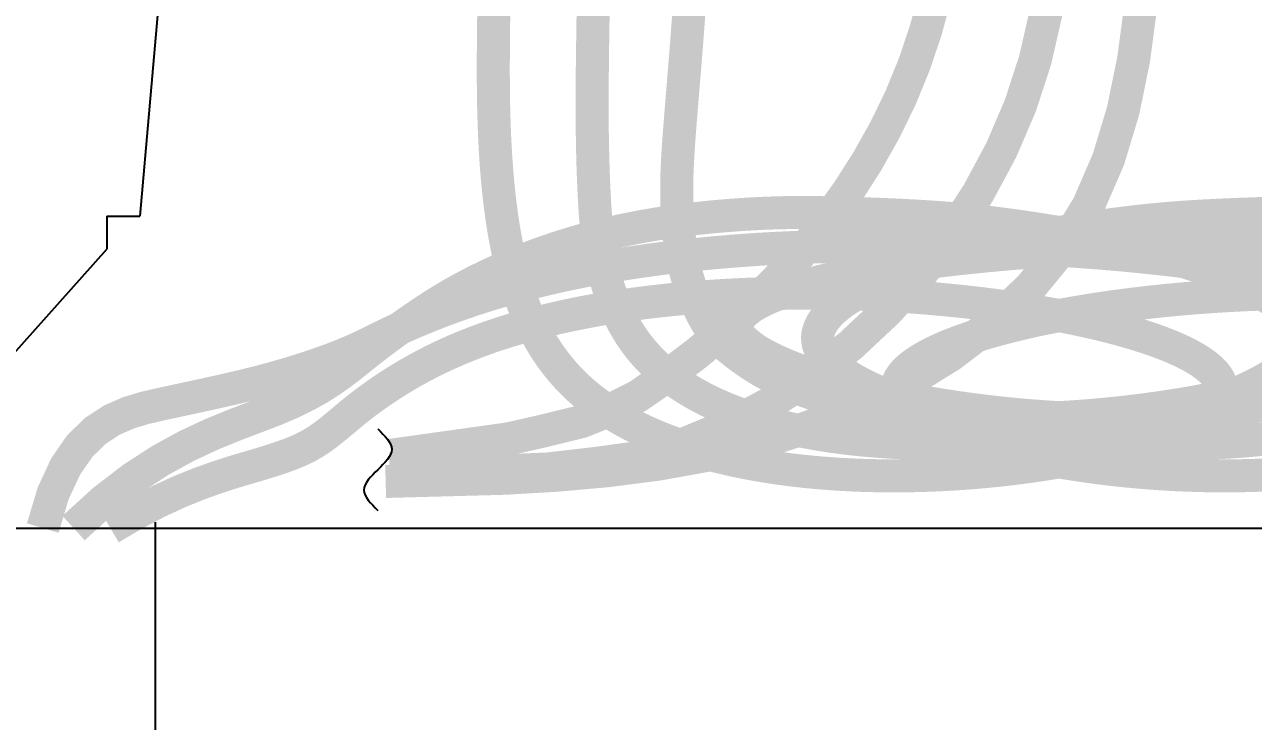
# Model space of a CAD drawing. Header units: feet. Extents: x -208 to 2089, y -974 to 342.
# Drawn here: x 1297.5 to 1371.9, y -546.5 to -504.3 of the extents above; entities that cross this region are included whole.
import ezdxf
from ezdxf import colors
from ezdxf.entities.mleader import LeaderData, LeaderLine
from ezdxf.math import Vec2, Vec3

# ---------------------------------------------------------------- set-up
doc = ezdxf.new("R2010")
doc.units = ezdxf.units.FT
doc.header["$MEASUREMENT"] = 0
for name, color, linetype in [('CABLE', 2, 'Continuous'), ('EQUIPMENT', 6, 'Continuous'), ('TEXT', 1, 'Continuous')]:
    doc.layers.add(name, color=color, linetype=linetype)
doc.styles.add('NEI-A', font='arial.ttf', dxfattribs={"height": 0.1})

msp = doc.modelspace()

# ---------------------------------------------------------------- linework, layer by layer
at = {"layer": 'CABLE', "const_width": 2}
for points in [[(1359.75124, -500.78857), (1359.32803, -503.62812), (1358.68778, -506.433), (1357.79101, -509.19516), (1356.62956, -511.89828), (1355.22212, -514.5189), (1353.58827, -517.03337), (1351.74756, -519.41802), (1349.71957, -521.64918), (1347.52385, -523.70318), (1345.17998, -525.55635), (1342.70752, -527.18504), (1340.12603, -528.56556), (1337.45508, -529.67427), (1334.71269, -530.50176), (1331.92404, -530.88114), (1329.13883, -531.19871), (1326.33493, -531.31079), (1319.58687, -531.18003)], [(1325.92367, -502.93723), (1325.91818, -503.34895), (1325.91277, -503.76054), (1325.90754, -504.17203), (1325.90262, -504.58347), (1325.89814, -504.99489), (1325.89423, -505.40635), (1325.89101, -505.81788), (1325.88861, -506.22953), (1325.88717, -506.64134), (1325.8868, -507.05336), (1325.88766, -507.46563), (1325.88987, -507.8782), (1325.89359, -508.29111), (1325.89894, -508.70443), (1325.90608, -509.11819), (1325.91514, -509.53244), (1325.92627, -509.94724), (1325.9396, -510.36261), (1325.95528, -510.77861), (1325.97346, -511.19526), (1325.99429, -511.61258), (1326.01792, -512.03061), (1326.04449, -512.44937), (1326.07416, -512.8689), (1326.10707, -513.28923), (1326.1434, -513.71034), (1326.18336, -514.13207), (1326.22721, -514.55422), (1326.2752, -514.97659), (1326.32757, -515.39898), (1326.38458, -515.82119), (1326.44647, -516.24301), (1326.51348, -516.66424), (1326.58589, -517.08466), (1326.66399, -517.50393), (1326.74809, -517.92171), (1326.83852, -518.33762), (1326.93559, -518.75132), (1327.03961, -519.16245), (1327.15089, -519.57064), (1327.26977, -519.97555), (1327.39654, -520.37682), (1327.53152, -520.77408), (1327.67504, -521.16698), (1327.8274, -521.55516), (1327.98893, -521.93825), (1328.15994, -522.3159), (1328.34074, -522.68775), (1328.53166, -523.05343), (1328.73299, -523.41261), (1328.94493, -523.765), (1329.16767, -524.11035), (1329.4014, -524.44837), (1329.6463, -524.77881), (1329.90256, -525.10141), (1330.17036, -525.41589), (1330.44989, -525.722), (1330.74127, -526.01952), (1331.04433, -526.30844), (1331.35885, -526.58878), (1331.68461, -526.86059), (1332.02136, -527.12391), (1332.36888, -527.37876), (1332.72695, -527.62519), (1333.09534, -527.86323), (1333.47381, -528.09292), (1333.86205, -528.31436), (1334.25976, -528.52764), (1334.66663, -528.73284), (1335.08234, -528.93007), (1335.5066, -529.11943), (1335.93908, -529.30101), (1336.37949, -529.47489), (1336.8275, -529.64119), (1337.28281, -529.79999), (1337.74511, -529.95139), (1338.21409, -530.09548), (1338.68944, -530.23237), (1339.17085, -530.36213), (1339.658, -530.48488), (1340.1506, -530.60071), (1340.64832, -530.7097), (1341.15087, -530.81196), (1341.65792, -530.90759), (1342.16917, -530.99667), (1342.68431, -531.0793), (1343.20303, -531.15557), (1343.72502, -531.22559), (1344.24997, -531.28945), (1344.77757, -531.34724), (1345.30751, -531.39906), (1345.83947, -531.44501), (1346.37316, -531.48517), (1346.90826, -531.51964), (1347.44445, -531.54853), (1347.98144, -531.57192), (1348.5189, -531.58991), (1349.05653, -531.60259), (1349.59403, -531.61007), (1350.13107, -531.61243), (1350.66735, -531.60977), (1351.20256, -531.60219), (1351.7364, -531.58978), (1352.26854, -531.57263), (1352.79868, -531.55085), (1353.32651, -531.52453), (1353.85172, -531.49375), (1354.374, -531.45863), (1354.89304, -531.41925), (1355.40853, -531.37571), (1355.92017, -531.3281), (1356.42763, -531.27652), (1356.93061, -531.22106), (1357.4288, -531.16183), (1357.92189, -531.09891), (1358.40957, -531.03239), (1358.89153, -530.96239), (1359.36746, -530.88898), (1359.83705, -530.81227), (1360.29999, -530.73236), (1360.75598, -530.64932), (1361.20469, -530.56327), (1361.64582, -530.4743), (1362.07906, -530.3825), (1362.50411, -530.28797), (1362.92064, -530.1908), (1363.32835, -530.09108), (1363.72694, -529.98892), (1364.11608, -529.88441), (1364.49548, -529.77765), (1364.86481, -529.66872), (1365.22378, -529.55772), (1365.57207, -529.44476), (1365.90936, -529.32992), (1366.23536, -529.2133), (1366.54975, -529.095), (1366.85222, -528.97511), (1367.14246, -528.85372), (1367.42016, -528.73094), (1367.68502, -528.60685), (1367.93671, -528.48155), (1368.17493, -528.35514), (1368.39938, -528.22772), (1368.60973, -528.09937), (1368.80569, -527.97019), (1368.98696, -527.84028), (1369.15331, -527.70973), (1369.30455, -527.57861), (1369.44047, -527.44703), (1369.56088, -527.31505), (1369.66555, -527.18278), (1369.75431, -527.0503), (1369.82693, -526.91768), (1369.88328, -526.78503), (1369.92345, -526.65238), (1369.94758, -526.51982), (1369.95584, -526.38738), (1369.94837, -526.25513), (1369.92531, -526.12313), (1369.88683, -525.99143), (1369.83307, -525.86009), (1369.76419, -525.72917), (1369.68041, -525.59871), (1369.58194, -525.46878), (1369.46902, -525.33941), (1369.34186, -525.21067), (1369.20069, -525.08259), (1369.04573, -524.95525), (1368.87721, -524.82867), (1368.69534, -524.70293), (1368.50036, -524.57806), (1368.29248, -524.45412), (1368.07193, -524.33116), (1367.83893, -524.20923), (1367.5937, -524.08838), (1367.33647, -523.96867), (1367.06747, -523.85014), (1366.7869, -523.73285), (1366.49501, -523.61684), (1366.19201, -523.50217), (1365.87812, -523.38889), (1365.55357, -523.27705), (1365.21858, -523.1667), (1364.87337, -523.0579), (1364.51817, -522.95068), (1364.1532, -522.84512), (1363.77869, -522.74124), (1363.39485, -522.63912), (1363.00192, -522.53879), (1362.60011, -522.44032), (1362.18964, -522.34374), (1361.77075, -522.24912), (1361.34365, -522.1565), (1360.90857, -522.06593), (1360.46573, -521.97747), (1360.01535, -521.89116), (1359.55766, -521.80707), (1359.09288, -521.72523), (1358.62124, -521.6457), (1358.14295, -521.56853), (1357.65824, -521.49378), (1357.16734, -521.42148), (1356.67046, -521.35171), (1356.16784, -521.28449), (1355.65968, -521.2199), (1355.14623, -521.15797), (1354.62769, -521.09877), (1354.1043, -521.04233), (1353.57627, -520.98871), (1353.04384, -520.93797), (1352.50721, -520.89015), (1351.96663, -520.84531), (1351.4223, -520.80349), (1350.87446, -520.76475), (1350.32333, -520.72914), (1349.76912, -520.6967), (1349.21207, -520.6675), (1348.65239, -520.64158), (1348.09032, -520.619), (1347.52606, -520.5998), (1346.95986, -520.58403), (1346.39192, -520.57175), (1345.82248, -520.56301), (1345.25175, -520.55785), (1344.67996, -520.55634), (1344.10734, -520.55852), (1343.5341, -520.56444), (1342.96047, -520.57415), (1342.38668, -520.58771), (1341.81294, -520.60517), (1341.23948, -520.62657), (1340.66652, -520.65197), (1340.09429, -520.68142), (1339.523, -520.71497), (1338.95289, -520.75267), (1338.38418, -520.79457), (1337.81709, -520.84073), (1337.25184, -520.8912), (1336.68865, -520.94602), (1336.12775, -521.00524), (1335.56937, -521.06893), (1335.01372, -521.13713), (1334.46103, -521.20988), (1333.91152, -521.28725), (1333.36542, -521.36928), (1332.82295, -521.45603), (1332.28433, -521.54754), (1331.74979, -521.64387), (1331.21954, -521.74507), (1330.69382, -521.85119), (1330.17284, -521.96227), (1329.65683, -522.07838), (1329.14601, -522.19956), (1328.64061, -522.32587), (1328.14085, -522.45735), (1327.64694, -522.59405), (1327.15913, -522.73603), (1326.67761, -522.88334), (1326.20253, -523.03598), (1325.73405, -523.19399), (1325.27229, -523.35736), (1324.8174, -523.52612), (1324.36952, -523.70029), (1323.92879, -523.87986), (1323.49535, -524.06487), (1323.06929, -524.25529), (1322.65054, -524.45106), (1322.23898, -524.65207), (1321.83448, -524.85822), (1321.43693, -525.06941), (1321.04619, -525.28554), (1320.66216, -525.5065), (1320.2847, -525.73219), (1319.91383, -525.96241), (1319.55008, -526.19654), (1319.19412, -526.43383), (1318.8466, -526.67357), (1318.50819, -526.91501), (1318.17955, -527.15743), (1317.86135, -527.4001), (1317.55424, -527.64229), (1317.25839, -527.88316), (1316.97191, -528.12154), (1316.69243, -528.35614), (1316.41756, -528.58568), (1316.14491, -528.80887), (1315.87211, -529.02444), (1315.59677, -529.23109), (1315.3165, -529.42755), (1315.02727, -529.61337), (1314.71849, -529.79143), (1314.37789, -529.96545), (1313.99321, -530.13914), (1313.5522, -530.31621), (1313.04261, -530.50039), (1312.45218, -530.69539), (1311.76865, -530.90493), (1310.98219, -531.1351), (1310.09256, -531.40155), (1309.10196, -531.72231), (1308.01259, -532.11541), (1306.82663, -532.59888), (1305.54628, -533.19075), (1304.17371, -533.90904), (1302.71114, -534.7718)], [(1352.63137, -502.53091), (1352.0664, -504.62674), (1351.37558, -506.6851), (1350.55004, -508.70088), (1349.59469, -510.66959), (1348.51732, -512.58686), (1347.32568, -514.44833), (1346.02756, -516.24965), (1344.63072, -517.98643), (1343.14294, -519.65433), (1341.57199, -521.24897), (1339.92564, -522.76599), (1338.21166, -524.20104), (1336.43783, -525.54974), (1334.61191, -526.80773), (1332.86506, -527.67089), (1331.21127, -528.33197), (1328.89598, -528.8986), (1326.81694, -529.3708), (1319.72929, -530.36242)], [(1331.9405, -502.87394), (1331.92886, -503.57422), (1331.91807, -504.24806), (1331.90802, -504.90532), (1331.89862, -505.55585), (1331.88986, -506.20783), (1331.88206, -506.86276), (1331.87565, -507.52043), (1331.87103, -508.18067), (1331.86862, -508.84328), (1331.86885, -509.50807), (1331.87213, -510.17486), (1331.87887, -510.84346), (1331.8894, -511.51274), (1331.90372, -512.17793), (1331.92172, -512.83327), (1331.94331, -513.47306), (1331.96839, -514.09157), (1331.99686, -514.68307), (1332.02862, -515.24184), (1332.06358, -515.76216), (1332.10169, -516.2401), (1332.14313, -516.67903), (1332.18813, -517.08412), (1332.23692, -517.46052), (1332.28974, -517.8134), (1332.34681, -518.14794), (1332.40838, -518.4693), (1332.47466, -518.78263), (1332.5459, -519.09224), (1332.62226, -519.39885), (1332.70393, -519.70232), (1332.79108, -520.0025), (1332.8839, -520.29925), (1332.98255, -520.59242), (1333.08722, -520.88186), (1333.19807, -521.16744), (1333.31529, -521.449), (1333.43904, -521.7264), (1333.56947, -521.99952), (1333.70675, -522.26822), (1333.85102, -522.53235), (1334.00246, -522.79179), (1334.16122, -523.0464), (1334.32746, -523.29605), (1334.50131, -523.54061), (1334.68276, -523.78004), (1334.87179, -524.01432), (1335.06837, -524.24343), (1335.27246, -524.46733), (1335.48404, -524.68601), (1335.70308, -524.89944), (1335.92954, -525.10759), (1336.16337, -525.31046), (1336.40446, -525.50806), (1336.65265, -525.70045), (1336.90779, -525.88766), (1337.16975, -526.06975), (1337.43838, -526.24675), (1337.71353, -526.4187), (1337.99505, -526.58564), (1338.28281, -526.74763), (1338.57665, -526.90469), (1338.87643, -527.05689), (1339.182, -527.20425), (1339.49321, -527.34682), (1339.80992, -527.48465), (1340.13198, -527.61777), (1340.45924, -527.74624), (1340.79155, -527.87009), (1341.12878, -527.98937), (1341.47076, -528.10413), (1341.81736, -528.21439), (1342.16843, -528.32022), (1342.52382, -528.42165), (1342.88338, -528.51872), (1343.24697, -528.61148), (1343.61444, -528.69998), (1343.98564, -528.78424), (1344.36043, -528.86433), (1344.73866, -528.94028), (1345.12018, -529.01213), (1345.50484, -529.07993), (1345.8925, -529.14372), (1346.28301, -529.20355), (1346.67623, -529.25946), (1347.072, -529.31148), (1347.47018, -529.35968), (1347.87062, -529.40408), (1348.27319, -529.44473), (1348.67772, -529.48167), (1349.08407, -529.51496), (1349.49209, -529.54462), (1349.90165, -529.57071), (1350.31259, -529.59327), (1350.72476, -529.61234), (1351.13801, -529.62797), (1351.55221, -529.64019), (1351.9672, -529.64905), (1352.38284, -529.6546), (1352.79897, -529.65688), (1353.21546, -529.65593), (1353.63215, -529.65179), (1354.0489, -529.64451), (1354.46557, -529.63413), (1354.88199, -529.6207), (1355.29804, -529.60425), (1355.71355, -529.58483), (1356.12839, -529.56249), (1356.5424, -529.53727), (1356.95545, -529.50921), (1357.36737, -529.47835), (1357.77803, -529.44474), (1358.18728, -529.40842), (1358.59497, -529.36944), (1359.00096, -529.32783), (1359.40509, -529.28365), (1359.80723, -529.23693), (1360.20721, -529.18772), (1360.60491, -529.13605), (1361.00016, -529.08199), (1361.39283, -529.02556), (1361.78276, -528.96681), (1362.16981, -528.90578), (1362.55383, -528.84252), (1362.93468, -528.77708), (1363.3122, -528.70948), (1363.68625, -528.63979), (1364.05669, -528.56804), (1364.42337, -528.49427), (1364.78613, -528.41852), (1365.14484, -528.34085), (1365.49934, -528.26129), (1365.8495, -528.17989), (1366.19515, -528.0967), (1366.53616, -528.01174), (1366.87238, -527.92507), (1367.20366, -527.83674), (1367.52985, -527.74677), (1367.85081, -527.65523), (1368.16639, -527.56214), (1368.47644, -527.46756), (1368.78081, -527.37153), (1369.07937, -527.27408), (1369.37196, -527.17527), (1369.65843, -527.07514), (1369.93865, -526.97373), (1370.21245, -526.87108), (1370.4797, -526.76724), (1370.74024, -526.66225), (1370.99394, -526.55616), (1371.24064, -526.449), (1371.48019, -526.34082), (1371.71245, -526.23167), (1371.93728, -526.12158), (1372.15452, -526.0106), (1372.36403, -525.89878), (1372.56566, -525.78615), (1372.75926, -525.67277), (1372.9447, -525.55866)], [(1365.06153, -503.25674), (1364.63976, -506.41471), (1364.01208, -509.489), (1363.12188, -512.44235), (1361.91255, -515.23751), (1360.32972, -517.83783), (1358.37331, -520.22118), (1356.09945, -522.38043), (1353.56685, -524.30915), (1350.83423, -526.00091), (1347.9603, -527.4493), (1345.00363, -528.64799), (1342.00544, -529.60261), (1338.97414, -530.34147), (1335.91445, -530.89538), (1332.8311, -531.29517), (1329.72883, -531.57167), (1326.61237, -531.75569), (1319.37162, -531.95025)], [(1337.75471, -503.09423), (1337.70858, -503.77618), (1337.65954, -504.46185), (1337.60795, -505.15106), (1337.5542, -505.84361), (1337.49864, -506.5393), (1337.44175, -507.23698), (1337.38444, -507.93155), (1337.32774, -508.61694), (1337.27267, -509.28709), (1337.22024, -509.93593), (1337.17148, -510.5574), (1337.12742, -511.14543), (1337.08907, -511.69396), (1337.05722, -512.19883), (1337.03175, -512.66356), (1337.01229, -513.09355), (1336.99849, -513.49423), (1336.98999, -513.87103), (1336.98643, -514.22935), (1336.98745, -514.57463), (1336.99269, -514.91227), (1337.00187, -515.24678), (1337.01511, -515.57895), (1337.03256, -515.90866), (1337.05444, -516.23577), (1337.0809, -516.56015), (1337.11214, -516.88168), (1337.14835, -517.20023), (1337.1897, -517.51566), (1337.23638, -517.82786), (1337.28857, -518.13669), (1337.34646, -518.44202), (1337.41022, -518.74373), (1337.48005, -519.04168), (1337.55613, -519.33575), (1337.63864, -519.6258), (1337.72776, -519.91172), (1337.82341, -520.19308), (1337.92445, -520.46839), (1338.02947, -520.73585), (1338.13706, -520.99367), (1338.24582, -521.24005), (1338.35432, -521.47322), (1338.46118, -521.69137), (1338.56497, -521.89272), (1338.66465, -522.07614), (1338.7607, -522.2431), (1338.85393, -522.39578), (1338.94517, -522.53631), (1339.03525, -522.66683), (1339.125, -522.78951), (1339.21525, -522.90649), (1339.30683, -523.01992), (1339.40076, -523.13181), (1339.49889, -523.24363), (1339.60329, -523.35673), (1339.71598, -523.47242), (1339.83904, -523.59206), (1339.97451, -523.71698), (1340.12444, -523.84852), (1340.29088, -523.98801), (1340.4753, -524.13626), (1340.67681, -524.29201), (1340.89396, -524.45345), (1341.12528, -524.61879), (1341.36931, -524.78625), (1341.62458, -524.95401), (1341.88963, -525.12028), (1342.16299, -525.28328), (1342.44343, -525.44151), (1342.73055, -525.59471), (1343.02421, -525.74294), (1343.32425, -525.88624), (1343.63051, -526.02466), (1343.94284, -526.15826), (1344.26108, -526.28708), (1344.58507, -526.41118), (1344.91465, -526.53059), (1345.24968, -526.64538), (1345.58998, -526.7556), (1345.93541, -526.86128), (1346.28581, -526.96249), (1346.64101, -527.05927), (1347.00087, -527.15168), (1347.36523, -527.23975), (1347.73393, -527.32355), (1348.1068, -527.40312), (1348.48371, -527.47851), (1348.86449, -527.54978), (1349.24897, -527.61696), (1349.63702, -527.68012), (1350.02846, -527.7393), (1350.42314, -527.79455), (1350.82091, -527.84592), (1351.2216, -527.89346), (1351.62507, -527.93723), (1352.03115, -527.97726), (1352.43969, -528.01361), (1352.85053, -528.04634), (1353.26351, -528.07549), (1353.67847, -528.1011), (1354.09527, -528.12324), (1354.51374, -528.14194), (1354.93373, -528.15727), (1355.35507, -528.16926), (1355.77762, -528.17798), (1356.20121, -528.18346), (1356.62569, -528.18577), (1357.05091, -528.18494), (1357.47669, -528.18103), (1357.9029, -528.1741), (1358.32936, -528.16418), (1358.75593, -528.15132), (1359.18244, -528.13559), (1359.60875, -528.11703), (1360.03469, -528.09568), (1360.4601, -528.07161), (1360.88484, -528.04485), (1361.30873, -528.01546), (1361.73163, -527.98348), (1362.15339, -527.94898), (1362.57383, -527.91199), (1362.99281, -527.87257), (1363.41016, -527.83077), (1363.82574, -527.78663), (1364.23938, -527.74021), (1364.65093, -527.69156), (1365.06022, -527.64073), (1365.46712, -527.58776), (1365.87144, -527.53271), (1366.27305, -527.47562), (1366.67178, -527.41655), (1367.06748, -527.35555), (1367.45999, -527.29266), (1367.84914, -527.22794), (1368.2348, -527.16144), (1368.61679, -527.0932), (1368.99496, -527.02328), (1369.36916, -526.95172), (1369.73923, -526.87858), (1370.105, -526.8039), (1370.46633, -526.72774), (1370.82306, -526.65014), (1371.17503, -526.57116), (1371.52208, -526.49084), (1371.86406, -526.40924), (1372.2008, -526.3264), (1372.53216, -526.24238), (1372.85798, -526.15722), (1373.17809, -526.07097)], [(1372.99373, -520.95579), (1372.81942, -520.84209), (1372.63762, -520.72896), (1372.44844, -520.61641), (1372.25198, -520.50448), (1372.04834, -520.39319), (1371.83765, -520.28256), (1371.62, -520.17262), (1371.39551, -520.06339), (1371.16428, -519.9549), (1370.92641, -519.84717), (1370.68203, -519.74022), (1370.43123, -519.63409), (1370.17412, -519.52879), (1369.91081, -519.42435), (1369.64141, -519.32079), (1369.36602, -519.21815), (1369.08476, -519.11643), (1368.79773, -519.01568), (1368.50504, -518.91591), (1368.20679, -518.81714), (1367.9031, -518.7194), (1367.59407, -518.62272), (1367.27981, -518.52713), (1366.96043, -518.43263), (1366.63603, -518.33927), (1366.30673, -518.24706), (1365.97263, -518.15602), (1365.63383, -518.0662), (1365.29045, -517.97759), (1364.9426, -517.89025), (1364.59037, -517.80417), (1364.23389, -517.7194), (1363.87325, -517.63596), (1363.50857, -517.55386), (1363.13995, -517.47314), (1362.7675, -517.39382), (1362.39133, -517.31592), (1362.01154, -517.23947), (1361.62825, -517.1645), (1361.24156, -517.09102), (1360.85157, -517.01906), (1360.45841, -516.94865), (1360.06216, -516.87981), (1359.66295, -516.81257), (1359.26088, -516.74695), (1358.85606, -516.68297), (1358.44859, -516.62066), (1358.03859, -516.56004), (1357.62616, -516.50115), (1357.2114, -516.44399), (1356.79443, -516.3886), (1356.37536, -516.33501), (1355.95428, -516.28323), (1355.53132, -516.23329), (1355.10543, -516.1852), (1354.67101, -516.13889), (1354.2213, -516.09428), (1353.74957, -516.05128), (1353.24905, -516.0098), (1352.71301, -515.96977), (1352.13469, -515.93109), (1351.50734, -515.89369), (1350.82766, -515.85758), (1350.10612, -515.82321), (1349.35665, -515.79113), (1348.59317, -515.76188), (1347.8296, -515.73602), (1347.07987, -515.7141), (1346.35789, -515.69666), (1345.67758, -515.68426), (1345.04943, -515.6773), (1344.47014, -515.67555), (1343.93297, -515.67865), (1343.43117, -515.68624), (1342.958, -515.69795), (1342.50672, -515.71341), (1342.07059, -515.73226), (1341.64286, -515.75412), (1341.21794, -515.77869), (1340.7948, -515.80595), (1340.37353, -515.8359), (1339.95425, -515.86857), (1339.53707, -515.904), (1339.12209, -515.9422), (1338.70942, -515.98319), (1338.29917, -516.02701), (1337.89144, -516.07367), (1337.48633, -516.1232), (1337.08393, -516.17562), (1336.68433, -516.23093), (1336.28763, -516.28917), (1335.89392, -516.35034), (1335.50328, -516.41448), (1335.11581, -516.48159), (1334.73159, -516.55169), (1334.35064, -516.62476), (1333.97294, -516.7008), (1333.59851, -516.77979), (1333.22733, -516.86169), (1332.85942, -516.94651), (1332.49477, -517.03423), (1332.13338, -517.12482), (1331.77524, -517.21826), (1331.42033, -517.31454), (1331.06861, -517.41362), (1330.72005, -517.51546), (1330.37461, -517.62005), (1330.03226, -517.72735), (1329.69297, -517.83732), (1329.3567, -517.94995), (1329.02342, -518.0652), (1328.69309, -518.18304), (1328.36568, -518.30344), (1328.04116, -518.42637), (1327.71949, -518.55181), (1327.40064, -518.67971), (1327.08457, -518.81006), (1326.77125, -518.94282), (1326.46064, -519.07796), (1326.15272, -519.21545), (1325.84745, -519.35527), (1325.54478, -519.49737), (1325.2447, -519.64174), (1324.94717, -519.78834), (1324.65214, -519.93715), (1324.35959, -520.08813), (1324.06884, -520.24174), (1323.7766, -520.40042), (1323.47896, -520.5671), (1323.17199, -520.7447), (1322.85177, -520.93615), (1322.51436, -521.14437), (1322.15585, -521.37229), (1321.77231, -521.62284), (1321.36122, -521.89803), (1320.9256, -522.1963), (1320.46989, -522.51516), (1319.99853, -522.85213), (1319.51594, -523.20473), (1319.02656, -523.57048), (1318.53483, -523.94689), (1318.04516, -524.33149), (1317.55798, -524.72218), (1317.05765, -525.11835), (1316.52448, -525.5198), (1315.93883, -525.92631), (1315.28101, -526.33766), (1314.53137, -526.75364), (1313.67023, -527.17402), (1312.67794, -527.59861), (1311.54035, -528.03431), (1310.26541, -528.51656), (1308.86662, -529.08794), (1307.35745, -529.79101), (1305.75139, -530.66837), (1304.06192, -531.76256), (1302.30253, -533.11618), (1300.48669, -534.7718)], [(1373.18541, -529.31148), (1372.78722, -529.35968), (1372.38678, -529.40408), (1371.98422, -529.44473), (1371.57969, -529.48167), (1371.17334, -529.51496), (1370.76531, -529.54462), (1370.35576, -529.57071), (1369.94482, -529.59327), (1369.53265, -529.61234), (1369.11939, -529.62797), (1368.70519, -529.64019), (1368.2902, -529.64905), (1367.87457, -529.6546), (1367.45843, -529.65688), (1367.04194, -529.65593), (1366.62525, -529.65179), (1366.2085, -529.64451), (1365.79184, -529.63413), (1365.37541, -529.6207), (1364.95937, -529.60425), (1364.54385, -529.58483), (1364.12902, -529.56249), (1363.715, -529.53727), (1363.30196, -529.50921), (1362.89003, -529.47835), (1362.47937, -529.44474), (1362.07012, -529.40842), (1361.66243, -529.36944), (1361.25644, -529.32783), (1360.85231, -529.28365), (1360.45018, -529.23693), (1360.05019, -529.18772), (1359.6525, -529.13605), (1359.25724, -529.08199), (1358.86458, -529.02556), (1358.47465, -528.96681), (1358.0876, -528.90578), (1357.70358, -528.84252), (1357.32273, -528.77708), (1356.94521, -528.70948), (1356.57115, -528.63979), (1356.20071, -528.56804), (1355.83404, -528.49427), (1355.47127, -528.41852), (1355.11256, -528.34085), (1354.75806, -528.26129), (1354.40791, -528.17989), (1354.06225, -528.0967), (1353.72124, -528.01174), (1353.38503, -527.92507), (1353.05375, -527.83674), (1352.72756, -527.74677), (1352.4066, -527.65523), (1352.09102, -527.56214), (1351.78097, -527.46756), (1351.47659, -527.37153), (1351.17803, -527.27408), (1350.88544, -527.17527), (1350.59897, -527.07514), (1350.31876, -526.97373), (1350.04495, -526.87108), (1349.77771, -526.76724), (1349.51716, -526.66225), (1349.26347, -526.55616), (1349.01677, -526.449), (1348.77722, -526.34082), (1348.54495, -526.23167), (1348.32013, -526.12158), (1348.10289, -526.0106), (1347.89338, -525.89878), (1347.69175, -525.78615), (1347.49814, -525.67277), (1347.31271, -525.55866), (1347.1356, -525.44389), (1346.96695, -525.32848), (1346.80692, -525.21249), (1346.65564, -525.09596), (1346.51328, -524.97893), (1346.37996, -524.86143), (1346.25582, -524.74353), (1346.14095, -524.62525), (1346.03549, -524.50663), (1345.93953, -524.38773), (1345.85321, -524.26857), (1345.77662, -524.1492), (1345.70989, -524.02966), (1345.6531, -523.90999), (1345.60622, -523.79022), (1345.56921, -523.67037), (1345.542, -523.55048), (1345.52455, -523.43058), (1345.5168, -523.31069), (1345.5187, -523.19085), (1345.53018, -523.07107), (1345.5512, -522.95139), (1345.58165, -522.83184), (1345.62143, -522.71243), (1345.67042, -522.5932), (1345.72852, -522.47416), (1345.79562, -522.35535), (1345.87161, -522.23678), (1345.95639, -522.11848), (1346.04985, -522.00048), (1346.15187, -521.88279), (1346.26236, -521.76546), (1346.38121, -521.64849), (1346.50829, -521.53191), (1346.64352, -521.41575), (1346.78678, -521.30004), (1346.93797, -521.18479), (1347.09697, -521.07003), (1347.26367, -520.95579), (1347.43798, -520.84209), (1347.61978, -520.72896), (1347.80897, -520.61641), (1348.00543, -520.50448), (1348.20906, -520.39319), (1348.41975, -520.28256), (1348.6374, -520.17262), (1348.86189, -520.06339), (1349.09313, -519.9549), (1349.33099, -519.84717), (1349.57538, -519.74022), (1349.82618, -519.63409), (1350.08329, -519.52879), (1350.3466, -519.42435), (1350.616, -519.32079), (1350.89138, -519.21815), (1351.17264, -519.11643), (1351.45967, -519.01568), (1351.75237, -518.91591), (1352.05061, -518.81714), (1352.3543, -518.7194), (1352.66333, -518.62272), (1352.97759, -518.52713), (1353.29697, -518.43263), (1353.62137, -518.33927), (1353.95068, -518.24706), (1354.28478, -518.15602), (1354.62357, -518.0662), (1354.96695, -517.97759), (1355.31481, -517.89025), (1355.66703, -517.80417), (1356.02352, -517.7194), (1356.38415, -517.63596), (1356.74884, -517.55386), (1357.11746, -517.47314), (1357.48991, -517.39382), (1357.86608, -517.31592), (1358.24586, -517.23947), (1358.62916, -517.1645), (1359.01585, -517.09102), (1359.40583, -517.01906), (1359.799, -516.94865), (1360.19524, -516.87981), (1360.59445, -516.81257), (1360.99652, -516.74695), (1361.40134, -516.68297), (1361.80881, -516.62066), (1362.21881, -516.56004), (1362.63125, -516.50115), (1363.046, -516.44399), (1363.46297, -516.3886), (1363.88205, -516.33501), (1364.30312, -516.28323), (1364.72609, -516.23329), (1365.15198, -516.1852), (1365.5864, -516.13889), (1366.0361, -516.09428), (1366.50784, -516.05128), (1367.00835, -516.0098), (1367.54439, -515.96977), (1368.12272, -515.93109), (1368.75006, -515.89369), (1369.42975, -515.85758), (1370.15128, -515.82321), (1370.90075, -515.79113), (1371.66423, -515.76188), (1372.4278, -515.73602), (1373.17754, -515.7141)], [(1373.01819, -519.49974), (1372.70563, -519.43709), (1372.38741, -519.37536), (1372.06365, -519.31455), (1371.73446, -519.25469), (1371.39995, -519.19577), (1371.06024, -519.13781), (1370.71544, -519.0808), (1370.36565, -519.02477), (1370.01099, -518.96972), (1369.65158, -518.91566), (1369.28752, -518.8626), (1368.91892, -518.81054), (1368.54591, -518.7595), (1368.16858, -518.70948), (1367.78706, -518.6605), (1367.40145, -518.61255), (1367.01187, -518.56565), (1366.61843, -518.51981), (1366.22123, -518.47504), (1365.8204, -518.43135), (1365.41604, -518.38873), (1365.00827, -518.34721), (1364.5972, -518.30679), (1364.18293, -518.26748), (1363.76559, -518.22929), (1363.34528, -518.19223), (1362.92212, -518.1563), (1362.49503, -518.12149), (1362.05814, -518.08766), (1361.60443, -518.05466), (1361.12686, -518.02231), (1360.61836, -517.99048), (1360.07192, -517.95898), (1359.48047, -517.92767), (1358.83698, -517.89638), (1358.13682, -517.86509), (1357.38492, -517.83436), (1356.58866, -517.80487), (1355.75538, -517.77733), (1354.89246, -517.75242), (1354.00724, -517.73084), (1353.10709, -517.71328), (1352.19936, -517.70043), (1351.29142, -517.69279), (1350.39066, -517.69006), (1349.50449, -517.69177), (1348.64033, -517.69741), (1347.80557, -517.7065), (1347.00762, -517.71855), (1346.25388, -517.73306), (1345.55177, -517.74956), (1344.90628, -517.76763), (1344.31275, -517.7872), (1343.76414, -517.80827), (1343.25338, -517.83086), (1342.77341, -517.85497), (1342.31718, -517.88061), (1341.87763, -517.90779), (1341.44769, -517.93652), (1341.02149, -517.9668), (1340.59788, -517.99865), (1340.17687, -518.03206), (1339.75849, -518.06704), (1339.34276, -518.1036), (1338.92972, -518.14174), (1338.51937, -518.18147), (1338.11176, -518.22278), (1337.70688, -518.2657), (1337.30474, -518.31021), (1336.90531, -518.35633), (1336.50859, -518.40405), (1336.11454, -518.45339), (1335.72317, -518.50434), (1335.33444, -518.5569), (1334.94835, -518.61109), (1334.56488, -518.6669), (1334.184, -518.72434), (1333.80572, -518.78341), (1333.42999, -518.84411), (1333.05682, -518.90645), (1332.68618, -518.97043), (1332.31806, -519.03606), (1331.95243, -519.10334), (1331.58929, -519.17227), (1331.22861, -519.24285), (1330.87039, -519.31509), (1330.51459, -519.389), (1330.16121, -519.46457), (1329.81023, -519.54181), (1329.46163, -519.62072), (1329.11539, -519.70131), (1328.7715, -519.78357), (1328.42995, -519.86752), (1328.0907, -519.95316), (1327.75376, -520.04048), (1327.41909, -520.1295), (1327.08669, -520.22022), (1326.75654, -520.31263), (1326.42861, -520.40675), (1326.1029, -520.50258), (1325.77938, -520.60011), (1325.45804, -520.69936), (1325.13887, -520.80033), (1324.82184, -520.90302), (1324.50694, -521.00743), (1324.19415, -521.11357), (1323.88346, -521.22144), (1323.57484, -521.33105), (1323.26829, -521.44239), (1322.96378, -521.55547), (1322.6613, -521.6703), (1322.36083, -521.78688), (1322.06235, -521.90521), (1321.76585, -522.0253), (1321.47131, -522.14714), (1321.17871, -522.27075), (1320.88804, -522.39612), (1320.59928, -522.52326), (1320.31241, -522.65217), (1320.02742, -522.78286), (1319.74429, -522.91533), (1319.463, -523.04958), (1319.18353, -523.18561), (1318.90496, -523.32355), (1318.62269, -523.46396), (1318.3312, -523.60752), (1318.02499, -523.75491), (1317.69855, -523.90681), (1317.34636, -524.0639), (1316.96291, -524.22686), (1316.5427, -524.39637), (1316.08175, -524.5727), (1315.58228, -524.7545), (1315.04801, -524.94), (1314.4827, -525.12743), (1313.89008, -525.31503), (1313.27391, -525.50102), (1312.63793, -525.68366), (1311.98589, -525.86117), (1311.31989, -526.03252), (1310.63554, -526.19968), (1309.92681, -526.36536), (1309.18766, -526.53226), (1308.41208, -526.70307), (1307.59403, -526.88051), (1306.72749, -527.06729), (1305.80641, -527.2661), (1304.83039, -527.48972), (1303.82142, -527.79123), (1302.80709, -528.23376), (1301.81502, -528.88045), (1300.87281, -529.79447), (1300.00805, -531.03893), (1299.24836, -532.67699), (1298.62133, -534.7718)], [(1372.89218, -527.23975), (1372.52348, -527.32355), (1372.1506, -527.40312), (1371.77369, -527.47851), (1371.39292, -527.54978), (1371.00843, -527.61696), (1370.62039, -527.68012), (1370.22895, -527.7393), (1369.83427, -527.79455), (1369.4365, -527.84592), (1369.0358, -527.89346), (1368.63234, -527.93723), (1368.22625, -527.97726), (1367.81772, -528.01361), (1367.40688, -528.04634), (1366.9939, -528.07549), (1366.57893, -528.1011), (1366.16213, -528.12324), (1365.74366, -528.14194), (1365.32368, -528.15727), (1364.90233, -528.16926), (1364.47978, -528.17798), (1364.05619, -528.18346), (1363.63171, -528.18577), (1363.2065, -528.18494), (1362.78071, -528.18103), (1362.35451, -528.1741), (1361.92804, -528.16418), (1361.50148, -528.15132), (1361.07496, -528.13559), (1360.64866, -528.11703), (1360.22272, -528.09568), (1359.7973, -528.07161), (1359.37257, -528.04485), (1358.94867, -528.01546), (1358.52577, -527.98348), (1358.10402, -527.94898), (1357.68358, -527.91199), (1357.2646, -527.87257), (1356.84724, -527.83077), (1356.43167, -527.78663), (1356.01803, -527.74021), (1355.60648, -527.69156), (1355.19718, -527.64073), (1354.79029, -527.58776), (1354.38596, -527.53271), (1353.98435, -527.47562), (1353.58562, -527.41655), (1353.18992, -527.35555), (1352.79742, -527.29266), (1352.40826, -527.22794), (1352.02261, -527.16144), (1351.64062, -527.0932), (1351.26244, -527.02328), (1350.88824, -526.95172), (1350.51818, -526.87858), (1350.1524, -526.8039), (1349.79107, -526.72774), (1349.43434, -526.65014), (1349.08238, -526.57116), (1348.73533, -526.49084), (1348.39335, -526.40924), (1348.0566, -526.3264), (1347.72524, -526.24238), (1347.39943, -526.15722), (1347.07932, -526.07097), (1346.76506, -525.98369), (1346.45682, -525.89542), (1346.15475, -525.80622), (1345.85901, -525.71613), (1345.56976, -525.6252), (1345.28715, -525.53348), (1345.01133, -525.44103), (1344.74248, -525.3479), (1344.48074, -525.25412), (1344.22626, -525.15976), (1343.97922, -525.06486), (1343.73976, -524.96947), (1343.50804, -524.87365), (1343.28421, -524.77744), (1343.06845, -524.68089), (1342.86089, -524.58405), (1342.6617, -524.48697), (1342.47104, -524.38971), (1342.28906, -524.29231), (1342.11592, -524.19482), (1341.95177, -524.09729), (1341.79678, -523.99977), (1341.65109, -523.90231), (1341.51487, -523.80508), (1341.38822, -523.70873), (1341.27126, -523.61402), (1341.1641, -523.52171), (1341.06685, -523.43256), (1340.97962, -523.34735), (1340.90252, -523.26683), (1340.83565, -523.19176), (1340.77896, -523.12267), (1340.73165, -523.05903), (1340.69275, -523.00009), (1340.6613, -522.9451), (1340.63631, -522.89329), (1340.61682, -522.84389), (1340.60186, -522.79616), (1340.59046, -522.74932), (1340.58191, -522.70264), (1340.57655, -522.65542), (1340.57497, -522.60697), (1340.57777, -522.55662), (1340.58556, -522.50369), (1340.59892, -522.44749), (1340.61845, -522.38734), (1340.64476, -522.32257), (1340.67838, -522.25273), (1340.71957, -522.17833), (1340.76854, -522.10011), (1340.82549, -522.01882), (1340.89064, -521.93521), (1340.96419, -521.85002), (1341.04634, -521.764), (1341.13729, -521.67789), (1341.2372, -521.59232), (1341.34602, -521.50742), (1341.46362, -521.4232), (1341.5899, -521.33967), (1341.72474, -521.25683), (1341.86804, -521.17469), (1342.01968, -521.09327), (1342.17954, -521.01257), (1342.34752, -520.9326), (1342.52351, -520.85336), (1342.70739, -520.77488), (1342.89905, -520.69715), (1343.09838, -520.62018), (1343.30526, -520.54399), (1343.51959, -520.46858), (1343.74125, -520.39396), (1343.97014, -520.32014), (1344.20613, -520.24712), (1344.44912, -520.17492), (1344.69899, -520.10355), (1344.95564, -520.03301), (1345.21895, -519.96331), (1345.48881, -519.89447), (1345.7651, -519.82648), (1346.04772, -519.75936), (1346.33655, -519.69312), (1346.63149, -519.62776), (1346.93241, -519.5633), (1347.23921, -519.49974), (1347.55178, -519.43709), (1347.86999, -519.37536), (1348.19375, -519.31455), (1348.52294, -519.25469), (1348.85745, -519.19577), (1349.19716, -519.13781), (1349.54197, -519.0808), (1349.89176, -519.02477), (1350.24641, -518.96972), (1350.60583, -518.91566), (1350.96989, -518.8626), (1351.33848, -518.81054), (1351.7115, -518.7595), (1352.08882, -518.70948), (1352.47034, -518.6605), (1352.85595, -518.61255), (1353.24554, -518.56565), (1353.63898, -518.51981), (1354.03617, -518.47504), (1354.437, -518.43135), (1354.84136, -518.38873), (1355.24913, -518.34721), (1355.66021, -518.30679), (1356.07447, -518.26748), (1356.49181, -518.22929), (1356.91212, -518.19223), (1357.33528, -518.1563), (1357.76238, -518.12149), (1358.19926, -518.08766), (1358.65297, -518.05466), (1359.13055, -518.02231), (1359.63904, -517.99048), (1360.18549, -517.95898), (1360.77693, -517.92767), (1361.42042, -517.89638), (1362.12059, -517.86509), (1362.87248, -517.83436), (1363.66875, -517.80487), (1364.50202, -517.77733), (1365.36494, -517.75242), (1366.25016, -517.73084), (1367.15032, -517.71328), (1368.05805, -517.70043), (1368.96599, -517.69279), (1369.86675, -517.69006), (1370.75291, -517.69177), (1371.61708, -517.69741), (1372.45184, -517.7065), (1373.24979, -517.71855)], [(1373.34915, -531.51964), (1372.81295, -531.54853), (1372.27597, -531.57192), (1371.7385, -531.58991), (1371.20087, -531.60259), (1370.66338, -531.61007), (1370.12633, -531.61243), (1369.59005, -531.60977), (1369.05484, -531.60219), (1368.52101, -531.58978), (1367.98887, -531.57263), (1367.45872, -531.55085), (1366.93089, -531.52453), (1366.40568, -531.49375), (1365.8834, -531.45863), (1365.36436, -531.41925), (1364.84887, -531.37571), (1364.33724, -531.3281), (1363.82978, -531.27652), (1363.3268, -531.22106), (1362.82861, -531.16183), (1362.33552, -531.09891), (1361.84784, -531.03239), (1361.36587, -530.96239), (1360.88994, -530.88898), (1360.42035, -530.81227), (1359.95741, -530.73236), (1359.50143, -530.64932), (1359.05272, -530.56327), (1358.61158, -530.4743), (1358.17834, -530.3825), (1357.7533, -530.28797), (1357.33677, -530.1908), (1356.92905, -530.09108), (1356.53047, -529.98892), (1356.14132, -529.88441), (1355.76193, -529.77765), (1355.39259, -529.66872), (1355.03362, -529.55772), (1354.68534, -529.44476), (1354.34804, -529.32992), (1354.02204, -529.2133), (1353.70765, -529.095), (1353.40518, -528.97511), (1353.11494, -528.85372), (1352.83724, -528.73094), (1352.57239, -528.60685), (1352.3207, -528.48155), (1352.08247, -528.35514), (1351.85803, -528.22772), (1351.64767, -528.09937), (1351.45171, -527.97019), (1351.27045, -527.84028), (1351.10409, -527.70973), (1350.95285, -527.57861), (1350.81693, -527.44703), (1350.69653, -527.31505), (1350.59185, -527.18278), (1350.5031, -527.0503), (1350.43048, -526.91768), (1350.37413, -526.78503), (1350.33396, -526.65238), (1350.30982, -526.51982), (1350.30156, -526.38738), (1350.30904, -526.25513), (1350.33209, -526.12313), (1350.37057, -525.99143), (1350.42434, -525.86009), (1350.49321, -525.72917), (1350.577, -525.59871), (1350.67546, -525.46878), (1350.78839, -525.33941), (1350.91554, -525.21067), (1351.05671, -525.08259), (1351.21167, -524.95525), (1351.3802, -524.82867), (1351.56206, -524.70293), (1351.75705, -524.57806), (1351.96493, -524.45412), (1352.18548, -524.33116), (1352.41848, -524.20923), (1352.6637, -524.08838), (1352.92093, -523.96867), (1353.18994, -523.85014), (1353.4705, -523.73285), (1353.7624, -523.61684), (1354.0654, -523.50217), (1354.37929, -523.38889), (1354.70384, -523.27705), (1355.03883, -523.1667), (1355.38404, -523.0579), (1355.73923, -522.95068), (1356.1042, -522.84512), (1356.47871, -522.74124), (1356.86255, -522.63912), (1357.25549, -522.53879), (1357.6573, -522.44032), (1358.06776, -522.34374), (1358.48665, -522.24912), (1358.91375, -522.1565), (1359.34883, -522.06593), (1359.79167, -521.97747), (1360.24205, -521.89116), (1360.69974, -521.80707), (1361.16452, -521.72523), (1361.63617, -521.6457), (1362.11445, -521.56853), (1362.59916, -521.49378), (1363.09007, -521.42148), (1363.58694, -521.35171), (1364.08957, -521.28449), (1364.59772, -521.2199), (1365.11118, -521.15797), (1365.62971, -521.09877), (1366.15311, -521.04233), (1366.68113, -520.98871), (1367.21357, -520.93797), (1367.75019, -520.89015), (1368.29078, -520.84531), (1368.8351, -520.80349), (1369.38294, -520.76475), (1369.93408, -520.72914), (1370.48828, -520.6967), (1371.04534, -520.6675), (1371.60501, -520.64158), (1372.16709, -520.619), (1372.73134, -520.5998), (1373.29755, -520.58403)]]:
    msp.add_lwpolyline(points, dxfattribs=at)
at = {"layer": 'CABLE', "ltscale": 0.5}
msp.add_spline([(1318.89852, -528.77464), (1319.73903, -530.00573), (1318.89852, -531.23681), (1318.05801, -532.4679), (1318.89852, -533.69898)], degree=3, dxfattribs=at)
at = {"layer": 'EQUIPMENT'}
for p, q in [((1306.18945, -496.6468), (1304.50195, -515.8968)), ((1302.50195, -515.8968), (1304.50195, -515.8968)), ((1302.50195, -515.8968), (1302.50195, -517.8968)), ((1296.00195, -525.16299), (1302.50195, -517.8968)), ((1291.31445, -534.7718), (1435.06445, -534.7718))]:
    msp.add_line(p, q, dxfattribs=at)
msp.add_lwpolyline([(1305.41733, -534.42188), (1305.41733, -552.69382, -0.20460743), (1300.78924, -563.53003), (1290.19272, -573.67253)], format="xyb", dxfattribs=at)

# ---------------------------------------------------------------- leaders
at = {"layer": 'TEXT'}
ml = msp.add_multileader_mtext('Standard', dxfattribs=at)
ml.set_content('POWER CABLE (TYP.)', color=256, style='NEI-A')
ml.set_leader_properties()
ml.build(insert=Vec2(0, 0))
ml.multileader.update_dxf_attribs({"dogleg_length": 0.0625, "arrow_head_size": 2.14436, "scale": 20})
ctx = ml.context
ctx.base_point, ctx.scale, ctx.char_height, ctx.arrow_head_size, ctx.landing_gap_size, ctx.plane_origin = Vec3(1074.80747, -519.94717), 20, 2, 2.14436, 1.28662, Vec3(1027.76782, -557.03664)
notes = []
notes.append((ctx, [(0, (1, 1, 0), (1073.73529, -519.94717), (1, 0), 1.07218, [(0, [(1067.36741, -534.24263)], 0, [])])]))
ctx.mtext.insert, ctx.mtext.width, ctx.mtext.defined_height, ctx.mtext.line_spacing_factor, ctx.mtext.flow_direction = Vec3(1076.09409, -518.65317), 17.1506188, 4.59906, 0.9, 5
ml = msp.add_multileader_mtext('Standard', dxfattribs=at)
ml.set_content('{\\H1.08333x;2 POS. 35kV 600 A,P JUNCTION INSERT SEE DETAIL 1.}', color=256, style='NEI-A')
ml.set_leader_properties()
ml.build(insert=Vec2(0, 0))
ml.multileader.update_dxf_attribs({"dogleg_length": 0.0625, "arrow_head_size": 2.5, "scale": 20})
ctx = ml.context
ctx.base_point, ctx.scale, ctx.char_height, ctx.arrow_head_size, ctx.landing_gap_size, ctx.plane_origin = Vec3(840.08622, -584.15422), 20, 2, 2.5, 1.5, Vec3(795.9645, -563.82487)
notes.append((ctx, [(0, (1, 1, 0), (838.83622, -584.15422), (1, 0), 1.25, [(0, [(815.23018, -531.62117)], 0, [])])]))
ctx.mtext.insert, ctx.mtext.width, ctx.mtext.line_spacing_factor, ctx.mtext.flow_direction = Vec3(841.58622, -583.13575), 32.8297529, 0.9, 5
for ctx, leaders in notes:
    for number, flags, end, landing, length, lines in leaders:
        leader = LeaderData()
        leader.index, (leader.has_last_leader_line, leader.has_dogleg_vector, leader.attachment_direction) = number, flags
        leader.last_leader_point, leader.dogleg_vector, leader.dogleg_length = Vec3(end), Vec3(landing), length
        for number, points, colour, breaks in lines:
            line = LeaderLine()
            line.index, line.vertices, line.color, line.breaks = number, Vec3.list(points), colors.encode_raw_color(colour), breaks
            leader.lines.append(line)
        ctx.leaders.append(leader)

doc.saveas('drawing.dxf')
